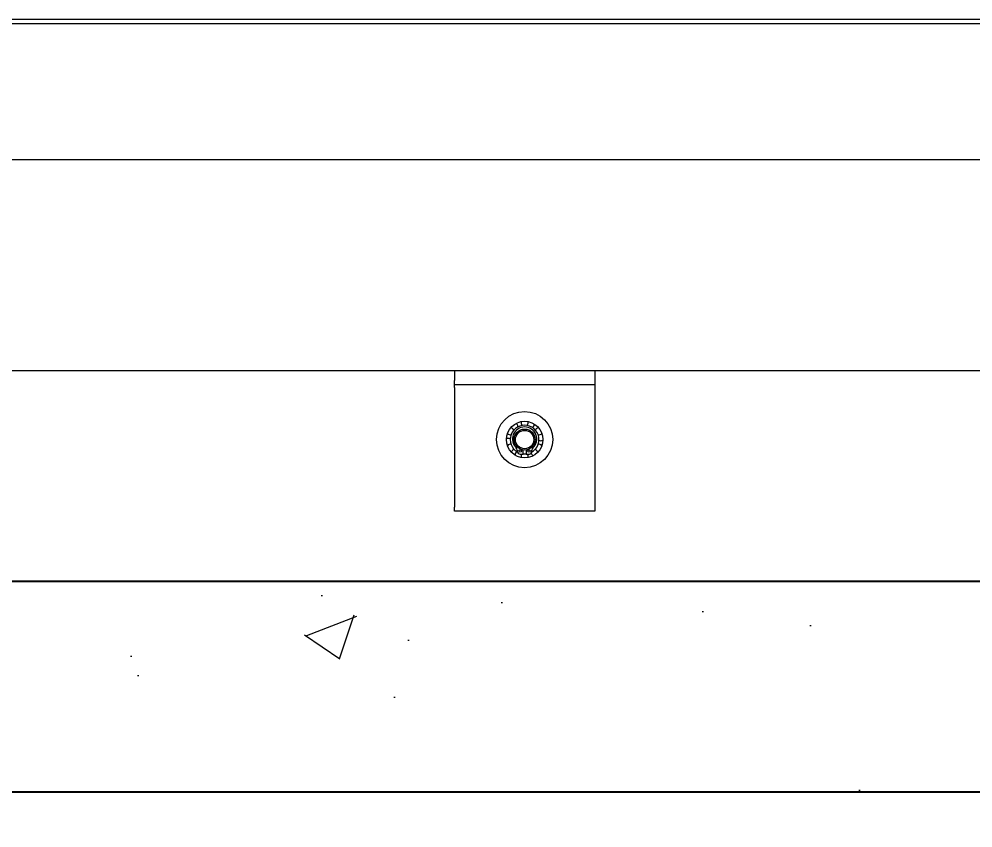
# Model space of a CAD drawing. Header units: millimetres. Extents: x -5 to 1510635, y -6 to 71285.
# Drawn here: x 1272986 to 1273665, y 6294 to 6870 of the extents above; entities that cross this region are included whole.
import ezdxf

# ---------------------------------------------------------------- set-up
doc = ezdxf.new("R2010")
doc.units = ezdxf.units.MM
doc.header["$LTSCALE"] = 1000
doc.linetypes.add('HIDDEN', pattern=[0.375, 0.25, -0.125])
for name, color, linetype in [('2', 42, 'Continuous'), ('COL', 2, 'Continuous'), ('MP-4', 4, 'HIDDEN'), ('MP-8', 8, 'Continuous')]:
    doc.layers.add(name, color=color, linetype=linetype)
doc.dimstyles.new('MPS2', dxfattribs={"dimscale": 100, "dimtxt": 3, "dimasz": 3, "dimexe": 1, "dimexo": 1, "dimgap": 1, "dimtad": 1, "dimzin": 12, "dimdsep": 46, "dimtxsty": 'Standard', "dimcen": 1, "dimclrd": 1, "dimclre": 1, "dimclrt": 7, "dimazin": 2, "dimtfac": 1, "dimtmove": 0, "dimatfit": 3, "dimfxl": 1, "dimarcsym": 0})

# ---------------------------------------------------------------- blocks, each defined once
blk = doc.blocks.new('176654998')
at = {"layer": 'MP-4', "linetype": 'Continuous', "lineweight": 15}
for p, q in [((-2090.06, 0), (-505.56, 0)), ((-2090.06, -3.2), (-505.56, -3.2)), ((-505.56, -100.2), (-2430.56, -100.2)), ((-1265.56, -250.2), (-2045.56, -250.2)), ((-1705.56, -250.2), (-1705.56, -257.2)), ((-1605.56, -250.2), (-1605.56, -257.2)), ((-1705.56, -260.2), (-1705.56, -257.2)), ((-1605.56, -257.2), (-1605.56, -260.2)), ((-1605.56, -260.2), (-1705.56, -260.2)), ((-1705.56, -262.2), (-1705.56, -260.2)), ((-1705.56, -262.2), (-1705.56, -347.2)), ((-1605.56, -260.2), (-1605.56, -262.2)), ((-1605.56, -262.2), (-1605.56, -347.2)), ((-1660.81, -306.69), (-1660.81, -307.42)), ((-1658.71, -309.52), (-1656.61, -309.52)), ((-1656.61, -309.52), (-1656.61, -306.63)), ((-1654.51, -306.63), (-1654.51, -309.52)), ((-1654.51, -309.52), (-1652.41, -309.52)), ((-1650.31, -307.42), (-1650.31, -306.69)), ((-1705.56, -350.2), (-1705.56, -347.2)), ((-1605.56, -350.2), (-1705.56, -350.2)), ((-1605.56, -347.2), (-1605.56, -350.2))]:
    blk.add_line(p, q, dxfattribs=at)
for centre, radius in [((-1655.56, -299.2), 20), ((-1655.56, -299.2), 13), ((-1655.56, -299.2), 7.5), ((-1655.56, -299.2), 6.5), ((-1658.71, -307.42), 0.85), ((-1652.41, -307.42), 0.85)]:
    blk.add_circle(centre, radius, dxfattribs=at)
for centre, radius, start, end in [((-1655.56, -299.2), 10.22, 0, 239.66131), ((-1665.73, -293.32), 2.54, 17.90699, 84.1412), ((-1662.84, -289.98), 2.54, 194.16986, 199.45648), ((-1655.56, -298.85), 8.65, 313.1351, 226.8649), ((-1662.84, -289.98), 2.54, 0, 62.45226), ((-1662.84, -289.98), 2.54, 356.21805, 0), ((-1655.56, -287.45), 2.54, 155.8588, 222.09301), ((-1655.56, -287.45), 2.54, 317.90699, 0), ((-1651.21, -288.28), 2.54, 198.85458, 200.40407), ((-1655.56, -287.45), 2.54, 0, 24.1412), ((-1651.21, -288.28), 2.54, 134.16986, 139.45648), ((-1651.21, -288.28), 2.54, 296.21805, 0), ((-1651.21, -288.28), 2.54, 0, 2.45226), ((-1645.38, -293.32), 2.54, 95.8588, 162.09301), ((-1667.18, -300.9), 2.54, 56.21805, 122.45226), ((-1665.73, -293.32), 2.54, 215.8588, 282.09301), ((-1662.84, -289.98), 2.54, 258.85457, 260.40407), ((-1645.38, -293.32), 2.54, 257.90699, 324.1412), ((-1643.93, -297.5), 2.54, 138.85458, 140.40407), ((-1643.93, -297.5), 2.54, 74.16986, 79.45648), ((-1667.18, -300.9), 2.54, 254.16986, 259.45648), ((-1665.73, -305.07), 2.54, 77.90699, 144.1412), ((-1667.18, -300.9), 2.54, 318.85457, 320.40407), ((-1662.91, -306.69), 2.1, 0, 46.8649), ((-1655.56, -299.2), 10.22, 300.33869, 0), ((-1648.21, -306.69), 2.1, 133.1351, 180), ((-1645.38, -305.07), 2.54, 35.8588, 102.09301), ((-1643.93, -297.5), 2.54, 236.21805, 302.45226), ((-1665.73, -305.07), 2.54, 275.8588, 342.09301), ((-1659.9, -310.12), 2.54, 116.21805, 182.45226), ((-1658.71, -307.42), 2.1, 180, 270), ((-1659.9, -310.12), 2.54, 314.16986, 319.45648), ((-1655.56, -310.95), 2.54, 145.80389, 204.1412), ((-1655.56, -299.2), 10.22, 264.10304, 275.89696), ((-1655.56, -310.95), 2.54, 0, 34.19611), ((-1652.93, -307.6), 2.1, 258.14164, 296.77508), ((-1655.56, -310.95), 2.54, 335.8588, 0), ((-1652.41, -307.42), 2.1, 270, 0), ((-1648.27, -308.42), 2.54, 187.79135, 242.45226), ((-1648.27, -308.42), 2.54, 78.85458, 80.40407), ((-1645.38, -305.07), 2.54, 197.90699, 264.1412), ((-1648.27, -308.42), 2.54, 14.16986, 19.45648)]:
    blk.add_arc(centre, radius, start, end, dxfattribs=at)
blk = doc.blocks.new('*D124')
at = {"layer": '2', "color": 1, "linetype": 'ByBlock', "lineweight": -2, "transparency": 16777216}
for p, q in [((1271995.63, 6409.49), (1271995.63, 5277.76)), ((1276995.63, 6409.49), (1276995.63, 5277.76)), ((1272175.63, 5337.76), (1276815.63, 5337.76))]:
    blk.add_line(p, q, dxfattribs=at)
at = {"layer": '2', "color": 1, "linetype": 'ByBlock', "transparency": 16777216}
for points in [[(1272175.63, 5367.76), (1272175.63, 5307.76), (1271995.63, 5337.76)], [(1276815.63, 5367.76), (1276815.63, 5307.76), (1276995.63, 5337.76)]]:
    blk.add_solid(points, dxfattribs=at)
at = {"layer": 'DEFPOINTS', "color": 0, "linetype": 'ByBlock', "transparency": 16777216}
for p in [(1271995.63, 6469.49), (1276995.63, 6469.49), (1276995.63, 5337.76)]:
    blk.add_point(p, dxfattribs=at)
at = {"layer": '2', "color": 7, "linetype": 'ByBlock', "transparency": 16777216, "insert": (1274495.63, 5487.76), "char_height": 180, "attachment_point": 5}
blk.add_mtext('5000{\\H126.000000;±5}', dxfattribs=at)

msp = doc.modelspace()

# ---------------------------------------------------------------- hatches: boundary and pattern name
at = {"layer": 'MP-8', "lineweight": 5}
h = msp.add_hatch(dxfattribs=at)
h.set_pattern_fill('AR-CONC', color=256, scale=2, style=0)
h.set_pattern_definition([(50, (0, 0), (364.36934, -31.87817), [38.1, -419.1]), (355, (0, 0), (-70.48565, 382.11329), [30.48, -335.28]), (100.451, (30.36, -2.66), (293.885, 350.23338), [32.38, -356.18]), (46.1842, (0, 101.6), (542.15808, -84.08466), [57.15, -628.65]), (96.6356, (45.2, 94.6), (474.80847, 494.85111), [48.57, -534.27]), (351.184, (0, 101.6), (474.8092, 494.85024), [45.72, -502.92]), (21, (50.8, 76.2), (303.22976, -204.53104), [38.1, -419.1]), (326, (50.8, 76.2), (123.60406, 368.37593), [30.48, -335.28]), (71.4514, (76.07, 59.16), (426.83298, 163.84572), [32.38, -356.18]), (37.5, (0, 0), (6.177207, 169.110078), [0, -331.216, 0, -340.36, 0, -336.55]), (7.5, (0, 0), (133.639325, 200.36115), [0, -194.056, 0, -323.596, 0, -128.27]), (327.5, (-113.28, 0), (271.18119, -11.457488), [0, -127, 0, -396.24, 0, -525.78]), (317.5, (-164.08, 0), (296.258363, 50.85298), [0, -165.1, 0, -263.144, 0, -373.38])])
h.paths.add_polyline_path([(1276995.626, 6469.491), (1271995.626, 6469.491), (1271995.626, 6769.491), (1271755.594, 6769.491), (1271755.594, 6319.491), (1277256.958, 6319.491), (1277256.958, 6769.491), (1276995.626, 6769.491)])

# ---------------------------------------------------------------- linework, layer by layer
at = {"layer": 'MP-8', "linetype": 'ByBlock'}
for p, q in [((1276995.626, 6469.491), (1271995.626, 6469.491)), ((1277256.958, 6319.491), (1271755.594, 6319.491))]:
    msp.add_line(p, q, dxfattribs=at)

# ---------------------------------------------------------------- block references
at = {"layer": 'COL', "linetype": 'ByBlock'}
msp.add_blockref('176654998', (1275001.181, 6869.691), dxfattribs=at)

# ---------------------------------------------------------------- dimensions: what is measured, and where the dimension line sits
at = {"layer": '2', "color": 253, "linetype": 'ByBlock'}
dim = msp.add_linear_dim(base=(1276995.626, 5337.763), p1=(1271995.626, 6469.491), p2=(1276995.626, 6469.491), dimstyle='MPS2', override={"dimscale": 60, "dimtol": 1, "dimtp": 5, "dimtm": 5, "dimtfac": 0.7}, dxfattribs=at)
dim.commit()
dim.dimension.update_dxf_attribs({"geometry": '*D124', "text_midpoint": (1274495.626, 5487.763)})

doc.saveas('drawing.dxf')
